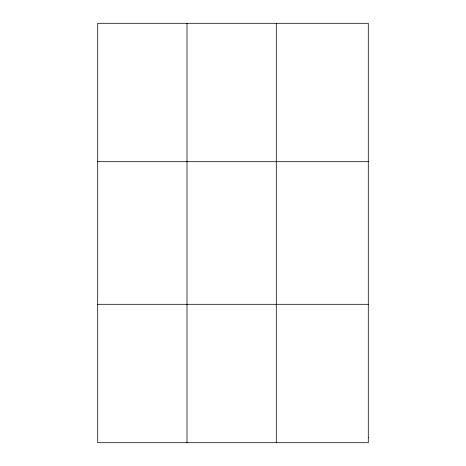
<?xml version="1.0" encoding="UTF-8"?>
<svg xmlns="http://www.w3.org/2000/svg" width="466" height="466" viewBox="0 0 466 466"><rect width="100%" height="100%" fill="white"/><g stroke="black" fill="none" stroke-linecap="round" stroke-linejoin="round"><path stroke-width="0.7" d="M187 442.7L187 23.3M276.291 442.7L276.291 23.3M97.709 161.702L368.291 161.702M97.709 304.298L368.291 304.298M368.291 437.166L368.291 442.7L97.709 442.7L97.709 23.3L368.291 23.3L368.291 437.166"/></g></svg>
